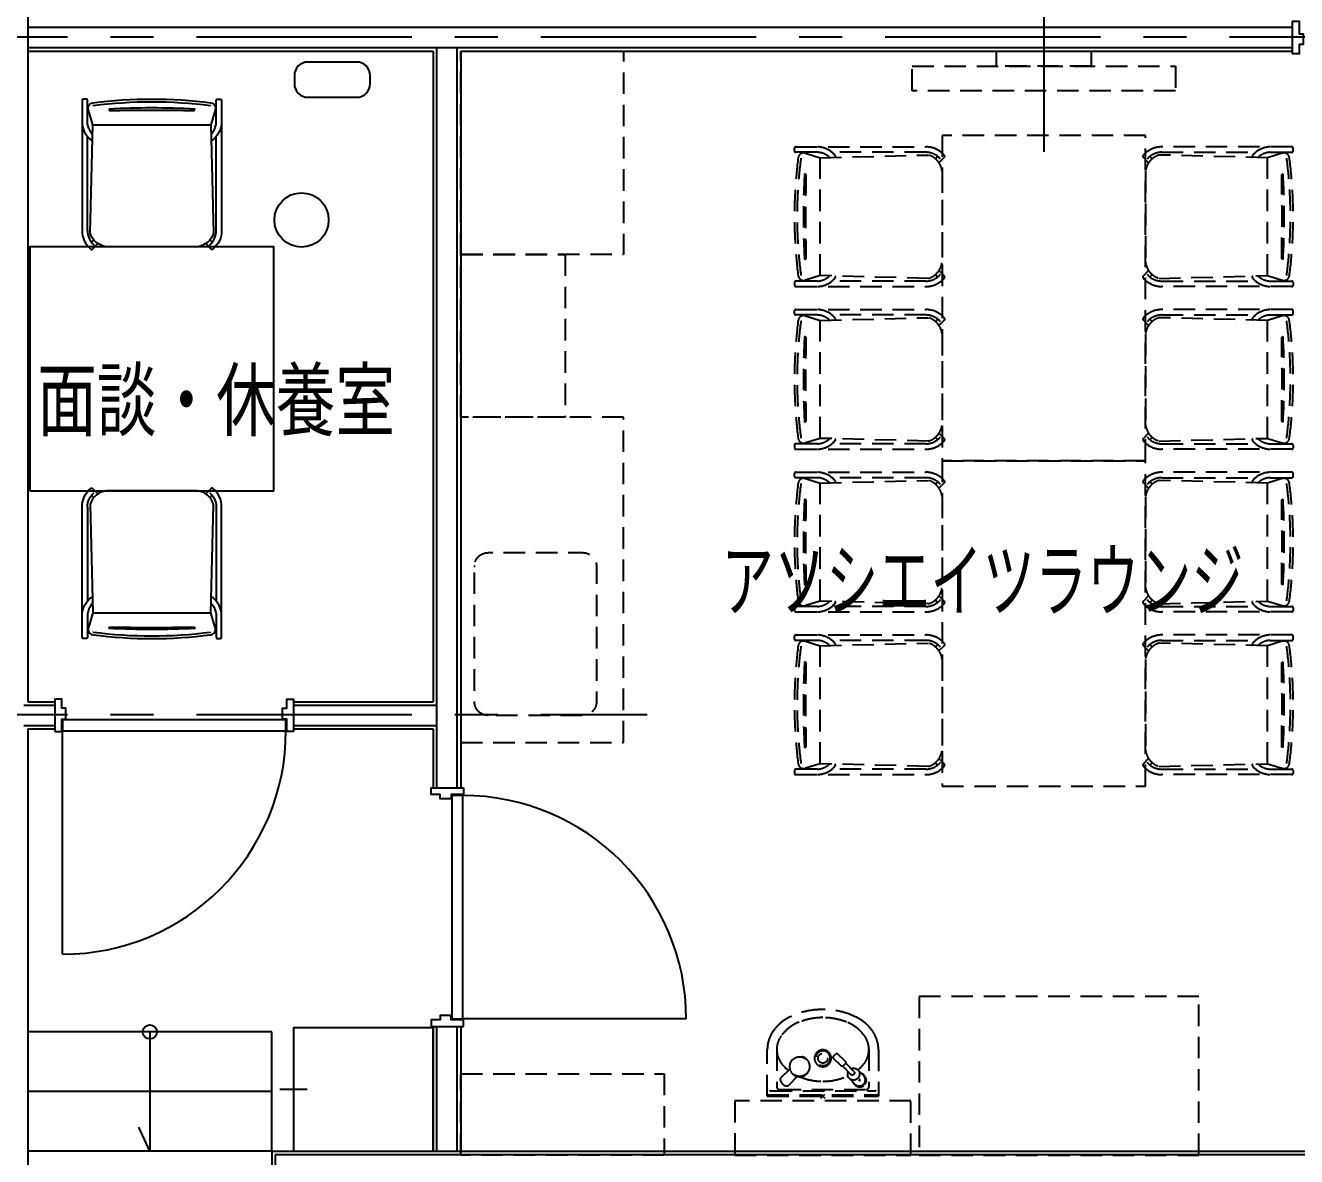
# Model space of a CAD drawing. Extents: x -119186 to 98821, y 1814 to 147180.
# Drawn here: x 23053 to 27742, y 25175 to 29347 of the extents above; entities that cross this region are included whole.
import ezdxf
from ezdxf.enums import TextEntityAlignment as Align

# ---------------------------------------------------------------- set-up
doc = ezdxf.new("R2010")
doc.units = 0
doc.header["$LTSCALE"] = 12.7
doc.header["$MEASUREMENT"] = 0
doc.header["$PDMODE"] = 1
doc.header["$PDSIZE"] = -2
doc.linetypes.add('CENTER', pattern=[2, 1.25, -0.25, 0.25, -0.25])
doc.linetypes.add('HIDDEN2', pattern=[0.1875, 0.125, -0.0625])
doc.layers.get('0').update_dxf_attribs({"linetype": 'CONTINUOUS'})
for name, color, linetype in [('80_SHELL_TEXT', 7, 'CONTINUOUS'), ('A_建築（什器）', 8, 'CONTINUOUS'), ('A_建築（建具）', 2, 'CONTINUOUS'), ('A_建築（新設・仕上げ）', 2, 'CONTINUOUS'), ('A_建築（軽鉄下地）', 8, 'CONTINUOUS'), ('A_通り芯', 8, 'CENTER')]:
    doc.layers.add(name, color=color, linetype=linetype)
doc.styles.add('MUSER', font='SIMPLEX.shx', dxfattribs={"height": 300, "bigfont": 'BIGFONT.shx'})
doc.styles.get("Standard").update_dxf_attribs({"font": 'txt', "bigfont": 'BIGFONT.SHX'})

# ---------------------------------------------------------------- blocks, each defined once
blk = doc.blocks.new('スタッキングチェアSFIDA')
at = {"color": 0}
for p, q in [((-237.5, 60), (-237.5, 406.4)), ((237.5, 60), (237.5, 406.4)), ((-213.7, 25.1), (-222.3, 16.5)), ((213.7, 25.1), (222.3, 16.5))]:
    blk.add_line(p, q, dxfattribs=at)
for points in [[(-237.5, 459.4), (-237.5, 480), (-237.5, 540, 0.414214), (-242.5, 545), (-252.5, 545, 0.414214), (-257.5, 540), (-257.5, 60, 0.221149), (-225.5, -8.8, 0.176863), (-222.3, -10, 0.181585), (-219.1, -8.5), (-198.8, 11.7)], [(-237.6, 541, 0.358225), (-242.5, 545), (-252.5, 545, 0.414214), (-257.5, 540), (-257.5, 458.9, 0.209153), (-225.6, 394.3, 0.176863), (-222.4, 393.1, 0.181585), (-219.2, 394.5), (-218.9, 394.8)], [(-217.5, 450), (-234, 504.2, -0.47861), (-217.7, 530.8, -0.06517), (217.7, 530.8, -0.47861), (234, 504.2), (217.5, 450)], [(-216.4, 520.9), (-216.4, 520.9, -0.508118), (-216.4, 520.9, -0.06517), (216.4, 520.9, -0.508118), (216.4, 520.9), (216.4, 520.9)], [(237.5, 459.4), (237.5, 480), (237.5, 540, -0.414214), (242.5, 545), (252.5, 545, -0.414214), (257.5, 540), (257.5, 60, -0.221149), (225.5, -8.8, -0.176863), (222.3, -10, -0.181585), (219.1, -8.5), (198.8, 11.7)], [(237.6, 541, -0.358225), (242.5, 545), (252.5, 545, -0.414214), (257.5, 540), (257.5, 458.9, -0.209153), (225.6, 394.3, -0.176863), (222.4, 393.1, -0.181585), (219.2, 394.5), (218.9, 394.8)], [(-218.4, 414.9, -0.178633), (-237.5, 459.4)], [(218.4, 414.9, 0.178633), (237.5, 459.4)]]:
    blk.add_lwpolyline(points, format="xyb", dxfattribs=at)
for points in [[(-158.2, 507.4), (-155.9, 502.6, -0.007062), (155.9, 502.6), (158.2, 507.4, 0.028531)], [(-217.5, 450), (217.5, 450), (227.5, 50, -0.292623), (167.5, 0), (-167.5, 0, -0.292623), (-227.5, 50)]]:
    blk.add_lwpolyline(points, format="xyb", close=True, dxfattribs=at)
for centre, start, end in [((-167.5, 60), 180, 230.291), ((167.5, 60), 309.709, 0)]:
    blk.add_arc(centre, 70, start, end, dxfattribs=at)
blk = doc.blocks.new('Faucent')
at = {"color": 0}
for p, q in [((-37.3, -5.4), (-16.9, 14.9)), ((-23.4, 8.4), (-22.5, 10.4)), ((-22.5, 10.4), (-21.5, 12.3)), ((-21.5, 12.3), (-20.3, 14.2)), ((-20.3, 14.2), (-18.9, 15.9)), ((-18.9, 15.9), (-17.4, 17.5)), ((-17.4, 17.5), (-15.8, 19)), ((-16.9, 14.9), (-15.7, 16.1)), ((-15.8, 19), (-14.1, 20.4)), ((-15.7, 16.1), (-14.4, 17.1)), ((-14.4, 17.1), (-13.1, 18)), ((-14.1, 20.4), (-12.2, 21.6)), ((-13.1, 18), (-11.7, 18.9)), ((-12.2, 21.6), (-10.3, 22.7)), ((-11.7, 18.9), (-10.2, 19.6)), ((-10.3, 22.7), (-8.3, 23.6)), ((-10.2, 19.6), (-8.7, 20.3)), ((-8.7, 20.3), (-7.2, 20.8)), ((-8.3, 23.6), (-6.2, 24.3)), ((-7.2, 20.8), (-5.6, 21.3)), ((-6.2, 24.3), (-4.1, 24.8)), ((-5.6, 21.3), (-4, 21.6)), ((-4.1, 24.8), (-2, 25.2)), ((-4, 21.6), (-2.4, 21.8)), ((-2.4, 21.8), (-0.8, 21.9)), ((-2, 25.2), (0.2, 25.4)), ((-0.8, 21.9), (0.8, 21.9)), ((0.2, 25.4), (2.4, 25.4)), ((0.8, 21.9), (2.4, 21.7)), ((2.4, 25.4), (4.6, 25.2)), ((2.4, 21.7), (4, 21.5)), ((4, 21.5), (5.6, 21.1)), ((4.6, 25.2), (6.7, 24.8)), ((5.6, 21.1), (7.2, 20.7)), ((6.7, 24.8), (8.8, 24.2)), ((7.2, 20.7), (8.7, 20.1)), ((8.7, 20.1), (10.2, 19.4)), ((8.8, 24.2), (10.9, 23.5)), ((10.2, 19.4), (11.6, 18.6)), ((10.9, 23.5), (12.9, 22.5)), ((11.6, 18.6), (12.9, 17.6)), ((12.9, 22.5), (14.7, 21.4)), ((12.9, 17.6), (14.2, 16.6)), ((14.2, 16.6), (15.4, 15.5)), ((14.7, 21.4), (16.5, 20.1)), ((15.2, 18.3), (15.3, 18.6)), ((15.2, 18), (15.2, 18.3)), ((15.3, 17.7), (15.2, 18)), ((15.3, 18.6), (15.4, 18.8)), ((15.4, 17.4), (15.3, 17.7)), ((15.4, 18.8), (15.5, 19.1)), ((15.5, 17.2), (15.4, 17.4)), ((15.4, 15.5), (16.6, 14.3)), ((16.5, 20.1), (15.5, 19.1)), ((15.6, 16.9), (15.5, 17.2)), ((15.8, 16.7), (15.6, 16.9)), ((16, 16.4), (15.8, 16.7)), ((16.2, 16.2), (16, 16.4)), ((16.4, 16), (16.2, 16.2)), ((16.7, 15.8), (16.4, 16)), ((16.6, 14.3), (17.6, 13)), ((16.9, 15.6), (16.7, 15.8)), ((17.2, 15.5), (16.9, 15.6)), ((17.4, 15.4), (17.2, 15.5)), ((17.7, 15.3), (17.4, 15.4)), ((17.6, 13), (18.5, 11.6)), ((18, 15.2), (17.7, 15.3)), ((18.3, 15.2), (18, 15.2)), ((18.6, 15.3), (18.3, 15.2)), ((18.5, 11.6), (19.3, 10.2)), ((18.8, 15.4), (18.6, 15.3)), ((19.1, 15.5), (18.8, 15.4)), ((20.1, 16.5), (19.1, 15.5)), ((19.3, 10.2), (20, 8.8)), ((20, 8.8), (20.6, 7.3)), ((20.1, 16.5), (21.4, 14.7)), ((20.6, 7.3), (21.1, 5.7)), ((21.1, 5.7), (21.5, 4.1)), ((21.4, 14.7), (22.5, 12.9)), ((21.5, 4.1), (21.7, 2.5)), ((21.7, 2.5), (21.9, 0.9)), ((21.9, 0.9), (21.9, -0.7)), ((22.5, 12.9), (23.5, 10.9)), ((23.5, 10.9), (24.2, 8.8)), ((24.2, 8.8), (24.8, 6.7)), ((24.8, 6.7), (25.2, 4.6)), ((25.2, 4.6), (25.4, 2.4)), ((25.4, 0.2), (25.2, -2)), ((25.4, 2.4), (25.4, 0.2)), ((-31.8, -20.5), (-61.7, -50.4)), ((-20.5, -31.8), (-50.4, -61.7)), ((-5.4, -37.2), (-5.5, -37.3)), ((-5.5, -37.3), (-5.5, -37.3)), ((15, -16.8), (-5.4, -37.2)), ((10.4, -22.5), (8.4, -23.4)), ((12.3, -21.5), (10.4, -22.5)), ((14.2, -20.3), (12.3, -21.5)), ((15.9, -18.9), (14.2, -20.3)), ((16.1, -15.6), (15, -16.8)), ((15, -16.8), (15, -16.8)), ((17.5, -17.4), (15.9, -18.9)), ((17.2, -14.3), (16.1, -15.6)), ((18.1, -13), (17.2, -14.3)), ((19, -15.8), (17.5, -17.4)), ((18.9, -11.6), (18.1, -13)), ((19.7, -10.1), (18.9, -11.6)), ((20.4, -14.1), (19, -15.8)), ((20.3, -8.6), (19.7, -10.1)), ((20.9, -7.1), (20.3, -8.6)), ((21.6, -12.2), (20.4, -14.1)), ((21.3, -5.5), (20.9, -7.1)), ((21.6, -4), (21.3, -5.5)), ((21.8, -2.3), (21.6, -4)), ((22.7, -10.3), (21.6, -12.2)), ((21.9, -0.7), (21.8, -2.3)), ((23.6, -8.3), (22.7, -10.3)), ((24.3, -6.2), (23.6, -8.3)), ((24.8, -4.1), (24.3, -6.2)), ((25.2, -2), (24.8, -4.1)), ((-66.5, -50.8), (-97.7, -82)), ((-50.8, -66.5), (-82, -97.7)), ((-63.5, -49.3), (-66.5, -50.8)), ((-49.3, -63.5), (-50.8, -66.5))]:
    blk.add_line(p, q, dxfattribs=at)
blk.add_circle((0, 0), 2, dxfattribs=at)
for centre, radius, start, end in [((-22.2, -21.4), 22.1, 70.5394, 107.3868), ((-21.4, -20.6), 22.1, 162.6132, 199.4606), ((-22.4, -20.4), 21.1, 135.0402, 162.4676), ((-37.3, -27.2), 5.04, 189.1993, 214.9218), ((-22.4, -20.4), 21.1, 107.5324, 134.9598), ((-26.5, -25.8), 7.49, 107.5326, 135.0683), ((-26.5, -25.8), 7.52, 107.5796, 134.962), ((-20.4, -20.6), 22.9, 245.1382, 250.7407), ((-26.4, -26.2), 7.87, 70.5918, 107.4415), ((-26.4, -26.2), 7.87, 70.5824, 107.4317), ((-20.6, -21.4), 22.1, 250.5394, 287.3868), ((-26.5, -26.5), 8.25, 19.3013, 70.6987), ((-26.5, -26.5), 8.23, 44.9663, 70.7241), ((-26.2, -26.3), 7.87, 316.0075, 45.7562), ((-25.8, -26.5), 7.52, 315.038, 342.4204), ((-26.2, -26.4), 7.87, 342.5585, 19.4082), ((-22.5, -22.5), 23.2, 19.3477, 70.6523), ((-20.4, -22.4), 21.1, 287.5324, 314.9598), ((-20.4, -22.4), 21.1, 315.0402, 342.4676), ((-21.4, -22.2), 22.1, 342.6132, 19.4606), ((-96.3, -83.4), 2, 135, 217.2016), ((-72.7, -65.3), 31.8, 217.4125, 220.174), ((-26.1, -25.3), 93.2, 220.5166, 225.3483), ((-25.3, -26.1), 93.2, 224.6517, 229.4834), ((-63.8, -51.3), 1.97, 48.6446, 81.8834), ((-110.4, -110.4), 77.3, 41.683, 51.6451), ((-81.1, -85.8), 39, 36.7186, 43.3193), ((-51.3, -63.8), 1.97, 8.1166, 41.3554), ((-73.3, -82.5), 19.1, 228.9131, 233.5004), ((-83.4, -96.3), 2, 232.7984, 315)]:
    blk.add_arc(centre, radius, start, end, dxfattribs=at)
blk.add_point((0, 0), dxfattribs=at)

msp = doc.modelspace()

# ---------------------------------------------------------------- linework, layer by layer
at = {"layer": 'A_建築（什器）', "color": 8, "linetype": 'HIDDEN2', "ltscale": 50}
for p, q in [((25913.24, 28858.13), (25913.24, 28858.13)), ((25913.24, 28858.13), (25913.24, 28858.13)), ((25929.91, 28875.66), (25984.13, 28859.19)), ((25984.13, 28859.19), (26384.13, 28869.19)), ((25984.13, 28424.19), (25984.13, 28859.19)), ((26374.13, 28879.19), (26027.74, 28879.19)), ((26409.05, 28855.43), (26417.64, 28864.03)), ((27209.21, 28855.43), (27200.62, 28864.03)), ((27244.13, 28879.19), (27590.52, 28879.19)), ((25931.55, 28797.62), (25926.74, 28799.88)), ((26434.13, 28809.19), (26434.13, 28474.19)), ((25926.74, 28483.5), (25931.55, 28485.76)), ((25913.24, 28425.25), (25913.24, 28425.25)), ((25913.24, 28425.25), (25913.24, 28425.25)), ((25984.13, 28424.19), (25929.91, 28407.72)), ((26384.13, 28414.19), (25984.13, 28424.19)), ((26039.59, 28422.52), (26039.3, 28422.81)), ((26409.05, 28427.95), (26417.64, 28419.36)), ((26442.67, 28422.61), (26422.4, 28442.88)), ((27209.21, 28427.95), (27200.62, 28419.36)), ((25889.13, 28399.19), (25889.13, 28389.19)), ((25889.13, 28399.19), (25889.13, 28389.19)), ((25954.13, 28404.19), (25894.13, 28404.19)), ((25894.13, 28384.19), (25975.18, 28384.19)), ((25894.13, 28384.19), (26374.13, 28384.19)), ((25974.69, 28404.19), (25954.13, 28404.19)), ((26374.13, 28404.19), (26027.74, 28404.19)), ((27244.13, 28404.19), (27590.52, 28404.19)), ((26374.13, 28279.19), (26027.74, 28279.19)), ((27244.13, 28279.19), (27590.52, 28279.19)), ((26409.05, 28255.43), (26417.64, 28264.03)), ((27209.21, 28255.43), (27200.62, 28264.03)), ((26374.13, 27804.19), (26027.74, 27804.19)), ((26409.05, 27827.95), (26417.64, 27819.36)), ((27209.21, 27827.95), (27200.62, 27819.36)), ((27244.13, 27804.19), (27590.52, 27804.19)), ((25929.91, 27675.66), (25984.13, 27659.19)), ((25984.13, 27659.19), (26384.13, 27669.19)), ((26374.13, 27679.19), (26027.74, 27679.19)), ((26409.05, 27655.43), (26417.64, 27664.03)), ((27209.21, 27655.43), (27200.62, 27664.03)), ((27244.13, 27679.19), (27590.52, 27679.19)), ((25913.24, 27658.13), (25913.24, 27658.13)), ((25913.24, 27658.13), (25913.24, 27658.13)), ((25984.13, 27224.19), (25984.13, 27659.19)), ((25931.55, 27597.62), (25926.74, 27599.88)), ((26434.13, 27609.19), (26434.13, 27274.19)), ((25926.74, 27283.5), (25931.55, 27285.76)), ((26442.67, 27222.61), (26422.4, 27242.88)), ((25889.13, 27199.19), (25889.13, 27189.19)), ((25889.13, 27199.19), (25889.13, 27189.19)), ((25954.13, 27204.19), (25894.13, 27204.19)), ((25913.24, 27225.25), (25913.24, 27225.25)), ((25913.24, 27225.25), (25913.24, 27225.25)), ((25984.13, 27224.19), (25929.91, 27207.72)), ((25974.69, 27204.19), (25954.13, 27204.19)), ((26384.13, 27214.19), (25984.13, 27224.19)), ((26374.13, 27204.19), (26027.74, 27204.19)), ((26039.59, 27222.52), (26039.3, 27222.81)), ((26409.05, 27227.95), (26417.64, 27219.36)), ((27209.21, 27227.95), (27200.62, 27219.36)), ((27244.13, 27204.19), (27590.52, 27204.19)), ((25894.13, 27184.19), (25975.18, 27184.19)), ((25894.13, 27184.19), (26374.13, 27184.19)), ((26374.13, 27079.19), (26027.74, 27079.19)), ((26409.05, 27055.43), (26417.64, 27064.03)), ((27209.21, 27055.43), (27200.62, 27064.03)), ((27244.13, 27079.19), (27590.52, 27079.19)), ((26374.13, 26604.19), (26027.74, 26604.19)), ((26409.05, 26627.95), (26417.64, 26619.36)), ((27209.21, 26627.95), (27200.62, 26619.36)), ((27244.13, 26604.19), (27590.52, 26604.19)), ((25789.18, 25397.86), (25789.18, 25569.49)), ((25824.18, 25572.87), (25824.18, 25570.37)), ((25824.18, 25570.36), (25824.18, 25570.37)), ((25824.18, 25570.37), (25824.18, 25570.36)), ((25824.18, 25570.36), (25824.18, 25432.87)), ((26164.19, 25572.87), (26164.19, 25570.37)), ((26164.19, 25570.37), (26164.19, 25570.36)), ((26164.19, 25570.37), (26164.19, 25570.36)), ((26164.19, 25570.36), (26164.19, 25432.87)), ((26199.19, 25569.49), (26199.19, 25397.86)), ((25840.02, 25466.86), (25872.36, 25498.04)), ((25899.35, 25471.04), (25868.17, 25438.71)), ((25899.35, 25471.04), (25899.35, 25471.04)), ((25801.31, 25417.87), (26187.05, 25417.87)), ((25834.18, 25422.87), (26154.19, 25422.87)), ((26319.18, 25380.64), (25669.19, 25380.64)), ((25669.19, 25380.64), (25669.19, 25180.64)), ((25789.18, 25402.86), (26199.19, 25402.86)), ((25789.18, 25397.86), (26199.19, 25397.86)), ((25987.11, 25390.79), (26001.26, 25404.94)), ((25987.11, 25404.94), (26001.26, 25390.79)), ((26319.18, 25180.64), (26319.18, 25380.64)), ((25669.19, 25180.64), (26319.18, 25180.64))]:
    msp.add_line(p, q, dxfattribs=at)
at = {"layer": 'A_建築（什器）', "color": 8}
for p, q in [((23961.63, 25635.14), (23061.63, 25635.14)), ((23511.63, 25635.14), (23511.63, 25195.14)), ((23961.63, 25195.14), (23961.63, 25635.14)), ((23961.63, 25415.14), (23061.63, 25415.14)), ((24091.63, 25422.64), (23991.63, 25422.64)), ((23511.63, 25195.14), (23471.74, 25284.37)), ((23961.63, 25195.14), (23061.63, 25195.14))]:
    msp.add_line(p, q, dxfattribs=at)
msp.add_lwpolyline([(24274.74, 29212.08), (24094.74, 29212.08, 0.4142136), (24044.74, 29162.08), (24044.74, 29132.08, 0.4142136), (24094.74, 29082.08), (24274.74, 29082.08, 0.4142136), (24324.74, 29132.08), (24324.74, 29162.08, 0.4142136)], format="xyb", close=True, dxfattribs=at)
at = {"layer": 'A_建築（什器）', "color": 8, "linetype": 'HIDDEN2', "ltscale": 50, "flags": 128}
msp.add_lwpolyline([(24659.13, 28502.64), (24659.13, 29252.64), (25259.13, 29252.64), (25259.13, 28502.64), (24659.13, 28502.64)], close=True, dxfattribs=at)
at = {"layer": 'A_建築（什器）', "color": 8, "linetype": 'HIDDEN2', "ltscale": 50}
for points in [[(26984.13, 29252.64), (26984.13, 29196.64), (26634.13, 29196.64), (26634.13, 29252.64)], [(26323.63, 29196.64), (27294.63, 29196.64), (27294.63, 29106.14), (26323.63, 29106.14)], [(27184.13, 27741.69), (27184.13, 28941.69), (26434.13, 28941.69), (26434.13, 27741.69)], [(25044.12, 28502.64), (25044.12, 27902.64), (24659.12, 27902.64), (24659.12, 28502.64)], [(25259.12, 27902.64), (24659.12, 27902.64), (24659.12, 26702.64), (25259.12, 26702.64)], [(27184.13, 26541.69), (27184.13, 27741.69), (26434.13, 27741.69), (26434.13, 26541.69)], [(26349.18, 25180.64), (27381.18, 25180.64), (27381.18, 25765.64), (26349.18, 25765.64)], [(24659.13, 25480.64), (25409.13, 25480.64), (25409.13, 25180.64), (24659.13, 25180.64)]]:
    msp.add_lwpolyline(points, close=True, dxfattribs=at)
for points in [[(25974.69, 28879.19), (25954.13, 28879.19), (25894.13, 28879.19, -0.4142136), (25889.13, 28884.19), (25889.13, 28894.19, -0.4142136), (25894.13, 28899.19), (26374.13, 28899.19, -0.2211492), (26442.95, 28867.18, -0.1768632), (26444.13, 28863.96, -0.1815847), (26442.67, 28860.77), (26422.4, 28840.5)], [(25893.16, 28879.28, -0.3582251), (25889.13, 28884.19), (25889.13, 28894.19, -0.4142136), (25894.13, 28899.19), (25975.18, 28899.19, -0.2091531), (26039.88, 28867.28, -0.1768632), (26041.05, 28864.06, -0.1815847), (26039.59, 28860.86), (26039.3, 28860.57)], [(27643.57, 28879.19), (27664.13, 28879.19), (27724.13, 28879.19, 0.4142136), (27729.13, 28884.19), (27729.13, 28894.19, 0.4142136), (27724.13, 28899.19), (27244.13, 28899.19, 0.2211492), (27175.31, 28867.18, 0.1768632), (27174.13, 28863.96, 0.1815847), (27175.59, 28860.77), (27195.86, 28840.5)], [(27725.1, 28879.28, 0.3582251), (27729.13, 28884.19), (27729.13, 28894.19, 0.4142136), (27724.13, 28899.19), (27643.08, 28899.19, 0.2091531), (27578.38, 28867.28, 0.1768632), (27577.2, 28864.06, 0.1815847), (27578.67, 28860.86), (27578.96, 28860.57)], [(26019.23, 28860.07, 0.1786334), (25974.69, 28879.19)], [(27599.03, 28860.07, -0.1786334), (27643.57, 28879.19)], [(27634.13, 28424.19), (27688.35, 28407.72, 0.4786102), (27714.94, 28423.95, 0.0651697), (27714.94, 28859.43, 0.4786102), (27688.35, 28875.66), (27634.13, 28859.19)], [(27705.02, 28425.25), (27705.02, 28425.25, 0.508118), (27705.02, 28425.25, 0.0651697), (27705.02, 28858.13, 0.508118), (27705.02, 28858.13), (27705.02, 28858.13)], [(27643.57, 28404.19), (27664.13, 28404.19), (27724.13, 28404.19, -0.4142136), (27729.13, 28399.19), (27729.13, 28389.19, -0.4142136), (27724.13, 28384.19), (27244.13, 28384.19, -0.2211492), (27175.31, 28416.2, -0.1768632), (27174.13, 28419.42, -0.1815847), (27175.59, 28422.61), (27195.86, 28442.88)], [(27725.1, 28404.1, -0.3582251), (27729.13, 28399.19), (27729.13, 28389.19, -0.4142136), (27724.13, 28384.19), (27643.08, 28384.19, -0.2091531), (27578.38, 28416.1, -0.1768632), (27577.2, 28419.32, -0.1815847), (27578.67, 28422.52), (27578.96, 28422.81)], [(27599.03, 28423.31, 0.1786334), (27643.57, 28404.19)], [(25974.69, 28279.19), (25954.13, 28279.19), (25894.13, 28279.19, -0.4142136), (25889.13, 28284.19), (25889.13, 28294.19, -0.4142136), (25894.13, 28299.19), (26374.13, 28299.19, -0.2211492), (26442.95, 28267.18, -0.1768632), (26444.13, 28263.96, -0.1815847), (26442.67, 28260.77), (26422.4, 28240.5)], [(25893.16, 28279.28, -0.3582251), (25889.13, 28284.19), (25889.13, 28294.19, -0.4142136), (25894.13, 28299.19), (25975.18, 28299.19, -0.2091531), (26039.88, 28267.28, -0.1768632), (26041.05, 28264.06, -0.1815847), (26039.59, 28260.86), (26039.3, 28260.57)], [(25984.13, 27824.19), (25929.91, 27807.72, -0.4786102), (25903.32, 27823.95, -0.0651697), (25903.32, 28259.43, -0.4786102), (25929.91, 28275.66), (25984.13, 28259.19)], [(26019.23, 28260.07, 0.1786334), (25974.69, 28279.19)], [(27643.57, 28279.19), (27664.13, 28279.19), (27724.13, 28279.19, 0.4142136), (27729.13, 28284.19), (27729.13, 28294.19, 0.4142136), (27724.13, 28299.19), (27244.13, 28299.19, 0.2211492), (27175.31, 28267.18, 0.1768632), (27174.13, 28263.96, 0.1815847), (27175.59, 28260.77), (27195.86, 28240.5)], [(27725.1, 28279.28, 0.3582251), (27729.13, 28284.19), (27729.13, 28294.19, 0.4142136), (27724.13, 28299.19), (27643.08, 28299.19, 0.2091531), (27578.38, 28267.28, 0.1768632), (27577.2, 28264.06, 0.1815847), (27578.67, 28260.86), (27578.96, 28260.57)], [(27599.03, 28260.07, -0.1786334), (27643.57, 28279.19)], [(27634.13, 27824.19), (27688.35, 27807.72, 0.4786102), (27714.94, 27823.95, 0.0651697), (27714.94, 28259.43, 0.4786102), (27688.35, 28275.66), (27634.13, 28259.19)], [(25913.24, 27825.25), (25913.24, 27825.25, -0.508118), (25913.24, 27825.25, -0.0651697), (25913.24, 28258.13, -0.508118), (25913.24, 28258.13), (25913.24, 28258.13)], [(27705.02, 27825.25), (27705.02, 27825.25, 0.508118), (27705.02, 27825.25, 0.0651697), (27705.02, 28258.13, 0.508118), (27705.02, 28258.13), (27705.02, 28258.13)], [(25974.69, 27804.19), (25954.13, 27804.19), (25894.13, 27804.19, 0.4142136), (25889.13, 27799.19), (25889.13, 27789.19, 0.4142136), (25894.13, 27784.19), (26374.13, 27784.19, 0.2211492), (26442.95, 27816.2, 0.1768632), (26444.13, 27819.42, 0.1815847), (26442.67, 27822.61), (26422.4, 27842.88)], [(25893.16, 27804.1, 0.3582251), (25889.13, 27799.19), (25889.13, 27789.19, 0.4142136), (25894.13, 27784.19), (25975.18, 27784.19, 0.2091531), (26039.88, 27816.1, 0.1768632), (26041.05, 27819.32, 0.1815847), (26039.59, 27822.52), (26039.3, 27822.81)], [(26019.23, 27823.31, -0.1786334), (25974.69, 27804.19)], [(27643.57, 27804.19), (27664.13, 27804.19), (27724.13, 27804.19, -0.4142136), (27729.13, 27799.19), (27729.13, 27789.19, -0.4142136), (27724.13, 27784.19), (27244.13, 27784.19, -0.2211492), (27175.31, 27816.2, -0.1768632), (27174.13, 27819.42, -0.1815847), (27175.59, 27822.61), (27195.86, 27842.88)], [(27725.1, 27804.1, -0.3582251), (27729.13, 27799.19), (27729.13, 27789.19, -0.4142136), (27724.13, 27784.19), (27643.08, 27784.19, -0.2091531), (27578.38, 27816.1, -0.1768632), (27577.2, 27819.32, -0.1815847), (27578.67, 27822.52), (27578.96, 27822.81)], [(27599.03, 27823.31, 0.1786334), (27643.57, 27804.19)], [(25974.69, 27679.19), (25954.13, 27679.19), (25894.13, 27679.19, -0.4142136), (25889.13, 27684.19), (25889.13, 27694.19, -0.4142136), (25894.13, 27699.19), (26374.13, 27699.19, -0.2211492), (26442.95, 27667.18, -0.1768632), (26444.13, 27663.96, -0.1815847), (26442.67, 27660.77), (26422.4, 27640.5)], [(25893.16, 27679.28, -0.3582251), (25889.13, 27684.19), (25889.13, 27694.19, -0.4142136), (25894.13, 27699.19), (25975.18, 27699.19, -0.2091531), (26039.88, 27667.28, -0.1768632), (26041.05, 27664.06, -0.1815847), (26039.59, 27660.86), (26039.3, 27660.57)], [(26019.23, 27660.07, 0.1786334), (25974.69, 27679.19)], [(27643.57, 27679.19), (27664.13, 27679.19), (27724.13, 27679.19, 0.4142136), (27729.13, 27684.19), (27729.13, 27694.19, 0.4142136), (27724.13, 27699.19), (27244.13, 27699.19, 0.2211492), (27175.31, 27667.18, 0.1768632), (27174.13, 27663.96, 0.1815847), (27175.59, 27660.77), (27195.86, 27640.5)], [(27725.1, 27679.28, 0.3582251), (27729.13, 27684.19), (27729.13, 27694.19, 0.4142136), (27724.13, 27699.19), (27643.08, 27699.19, 0.2091531), (27578.38, 27667.28, 0.1768632), (27577.2, 27664.06, 0.1815847), (27578.67, 27660.86), (27578.96, 27660.57)], [(27599.03, 27660.07, -0.1786334), (27643.57, 27679.19)], [(27634.13, 27224.19), (27688.35, 27207.72, 0.4786102), (27714.94, 27223.95, 0.0651697), (27714.94, 27659.43, 0.4786102), (27688.35, 27675.66), (27634.13, 27659.19)], [(27705.02, 27225.25), (27705.02, 27225.25, 0.508118), (27705.02, 27225.25, 0.0651697), (27705.02, 27658.13, 0.508118), (27705.02, 27658.13), (27705.02, 27658.13)], [(27643.57, 27204.19), (27664.13, 27204.19), (27724.13, 27204.19, -0.4142136), (27729.13, 27199.19), (27729.13, 27189.19, -0.4142136), (27724.13, 27184.19), (27244.13, 27184.19, -0.2211492), (27175.31, 27216.2, -0.1768632), (27174.13, 27219.42, -0.1815847), (27175.59, 27222.61), (27195.86, 27242.88)], [(27725.1, 27204.1, -0.3582251), (27729.13, 27199.19), (27729.13, 27189.19, -0.4142136), (27724.13, 27184.19), (27643.08, 27184.19, -0.2091531), (27578.38, 27216.1, -0.1768632), (27577.2, 27219.32, -0.1815847), (27578.67, 27222.52), (27578.96, 27222.81)], [(27599.03, 27223.31, 0.1786334), (27643.57, 27204.19)], [(25974.69, 27079.19), (25954.13, 27079.19), (25894.13, 27079.19, -0.4142136), (25889.13, 27084.19), (25889.13, 27094.19, -0.4142136), (25894.13, 27099.19), (26374.13, 27099.19, -0.2211492), (26442.95, 27067.18, -0.1768632), (26444.13, 27063.96, -0.1815847), (26442.67, 27060.77), (26422.4, 27040.5)], [(25893.16, 27079.28, -0.3582251), (25889.13, 27084.19), (25889.13, 27094.19, -0.4142136), (25894.13, 27099.19), (25975.18, 27099.19, -0.2091531), (26039.88, 27067.28, -0.1768632), (26041.05, 27064.06, -0.1815847), (26039.59, 27060.86), (26039.3, 27060.57)], [(25984.13, 26624.19), (25929.91, 26607.72, -0.4786102), (25903.32, 26623.95, -0.0651697), (25903.32, 27059.43, -0.4786102), (25929.91, 27075.66), (25984.13, 27059.19)], [(25913.24, 26625.25), (25913.24, 26625.25, -0.508118), (25913.24, 26625.25, -0.0651697), (25913.24, 27058.13, -0.508118), (25913.24, 27058.13), (25913.24, 27058.13)], [(26019.23, 27060.07, 0.1786334), (25974.69, 27079.19)], [(27643.57, 27079.19), (27664.13, 27079.19), (27724.13, 27079.19, 0.4142136), (27729.13, 27084.19), (27729.13, 27094.19, 0.4142136), (27724.13, 27099.19), (27244.13, 27099.19, 0.2211492), (27175.31, 27067.18, 0.1768632), (27174.13, 27063.96, 0.1815847), (27175.59, 27060.77), (27195.86, 27040.5)], [(27725.1, 27079.28, 0.3582251), (27729.13, 27084.19), (27729.13, 27094.19, 0.4142136), (27724.13, 27099.19), (27643.08, 27099.19, 0.2091531), (27578.38, 27067.28, 0.1768632), (27577.2, 27064.06, 0.1815847), (27578.67, 27060.86), (27578.96, 27060.57)], [(27599.03, 27060.07, -0.1786334), (27643.57, 27079.19)], [(27634.13, 26624.19), (27688.35, 26607.72, 0.4786102), (27714.94, 26623.95, 0.0651697), (27714.94, 27059.43, 0.4786102), (27688.35, 27075.66), (27634.13, 27059.19)], [(27705.02, 26625.25), (27705.02, 26625.25, 0.508118), (27705.02, 26625.25, 0.0651697), (27705.02, 27058.13, 0.508118), (27705.02, 27058.13), (27705.02, 27058.13)], [(25974.69, 26604.19), (25954.13, 26604.19), (25894.13, 26604.19, 0.4142136), (25889.13, 26599.19), (25889.13, 26589.19, 0.4142136), (25894.13, 26584.19), (26374.13, 26584.19, 0.2211492), (26442.95, 26616.2, 0.1768632), (26444.13, 26619.42, 0.1815847), (26442.67, 26622.61), (26422.4, 26642.88)], [(27643.57, 26604.19), (27664.13, 26604.19), (27724.13, 26604.19, -0.4142136), (27729.13, 26599.19), (27729.13, 26589.19, -0.4142136), (27724.13, 26584.19), (27244.13, 26584.19, -0.2211492), (27175.31, 26616.2, -0.1768632), (27174.13, 26619.42, -0.1815847), (27175.59, 26622.61), (27195.86, 26642.88)], [(25893.16, 26604.1, 0.3582251), (25889.13, 26599.19), (25889.13, 26589.19, 0.4142136), (25894.13, 26584.19), (25975.18, 26584.19, 0.2091531), (26039.88, 26616.1, 0.1768632), (26041.05, 26619.32, 0.1815847), (26039.59, 26622.52), (26039.3, 26622.81)], [(26019.23, 26623.31, -0.1786334), (25974.69, 26604.19)], [(27725.1, 26604.1, -0.3582251), (27729.13, 26599.19), (27729.13, 26589.19, -0.4142136), (27724.13, 26584.19), (27643.08, 26584.19, -0.2091531), (27578.38, 26616.1, -0.1768632), (27577.2, 26619.32, -0.1815847), (27578.67, 26622.52), (27578.96, 26622.81)], [(27599.03, 26623.31, 0.1786334), (27643.57, 26604.19)]]:
    msp.add_lwpolyline(points, format="xyb", dxfattribs=at)
for points in [[(27634.13, 28424.19), (27634.13, 28859.19), (27234.13, 28869.19, 0.2926226), (27184.13, 28809.19), (27184.13, 28474.19, 0.2926226), (27234.13, 28414.19)], [(27691.52, 28483.5), (27686.71, 28485.76, 0.0070624), (27686.71, 28797.62), (27691.52, 28799.88, -0.0285312)], [(25984.13, 27824.19), (25984.13, 28259.19), (26384.13, 28269.19, -0.2926226), (26434.13, 28209.19), (26434.13, 27874.19, -0.2926226), (26384.13, 27814.19)], [(27634.13, 27824.19), (27634.13, 28259.19), (27234.13, 28269.19, 0.2926226), (27184.13, 28209.19), (27184.13, 27874.19, 0.2926226), (27234.13, 27814.19)], [(25926.74, 27883.5), (25931.55, 27885.76, -0.0070624), (25931.55, 28197.62), (25926.74, 28199.88, 0.0285312)], [(27691.52, 27883.5), (27686.71, 27885.76, 0.0070624), (27686.71, 28197.62), (27691.52, 28199.88, -0.0285312)], [(27634.13, 27224.19), (27634.13, 27659.19), (27234.13, 27669.19, 0.2926226), (27184.13, 27609.19), (27184.13, 27274.19, 0.2926226), (27234.13, 27214.19)], [(27691.52, 27283.5), (27686.71, 27285.76, 0.0070624), (27686.71, 27597.62), (27691.52, 27599.88, -0.0285312)], [(25984.13, 26624.19), (25984.13, 27059.19), (26384.13, 27069.19, -0.2926226), (26434.13, 27009.19), (26434.13, 26674.19, -0.2926226), (26384.13, 26614.19)], [(27634.13, 26624.19), (27634.13, 27059.19), (27234.13, 27069.19, 0.2926226), (27184.13, 27009.19), (27184.13, 26674.19, 0.2926226), (27234.13, 26614.19)], [(25926.74, 26683.5), (25931.55, 26685.76, -0.0070624), (25931.55, 26997.62), (25926.74, 26999.88, 0.0285312)], [(27691.52, 26683.5), (27686.71, 26685.76, 0.0070624), (27686.71, 26997.62), (27691.52, 26999.88, -0.0285312)]]:
    msp.add_lwpolyline(points, format="xyb", close=True, dxfattribs=at)
at = {"layer": 'A_建築（什器）', "color": 8}
for points in [[(23069.14, 27630.72), (23969.14, 27630.72), (23969.14, 28530.72), (23069.14, 28530.72)], [(24556.63, 25195.14), (24556.63, 25650.14), (24041.63, 25650.14), (24041.63, 25195.14)]]:
    msp.add_lwpolyline(points, close=True, dxfattribs=at)
at = {"layer": 'A_建築（什器）', "color": 8, "linetype": 'HIDDEN2', "ltscale": 50, "flags": 128}
msp.add_lwpolyline([(24759.12, 26802.64), (24759.12, 26802.64, -0.4142136), (24709.12, 26852.64), (24709.12, 26852.64), (24709.12, 27352.64), (24709.12, 27352.64, -0.4142136), (24759.12, 27402.64), (24759.12, 27402.64), (25109.12, 27402.64), (25109.12, 27402.64, -0.4142136), (25159.12, 27352.64), (25159.12, 27352.64), (25159.12, 26852.64), (25159.12, 26852.64, -0.4142136), (25109.12, 26802.64), (25109.12, 26802.64), (24759.12, 26802.64)], format="xyb", close=True, dxfattribs=at)
at = {"layer": 'A_建築（什器）', "color": 8}
for centre, radius in [((24071.21, 28629.85), 100), ((23511.63, 25635.14), 26.12)]:
    msp.add_circle(centre, radius, dxfattribs=at)
at = {"layer": 'A_建築（什器）', "color": 8, "linetype": 'HIDDEN2', "ltscale": 50}
for centre, radius in [((25994.18, 25537.87), 17.75), ((25908.68, 25507.36), 36.25)]:
    msp.add_circle(centre, radius, dxfattribs=at)
for centre, radius, start, end in [((27566.79, 28641.69), 1677.66, 172.54265, 187.45735), ((27566.79, 28641.69), 1667.66, 172.54265, 187.45735), ((25923.15, 28856.83), 20, 70.23765, 172.54265), ((26374.13, 28809.19), 70, 39.70902, 90), ((26362.26, 28800.13), 72.44, 7.18424, 72.4269), ((27244.13, 28809.19), 70, 90, 140.29098), ((28696.8, 28641.69), 2774.57, 176.73146, 183.26854), ((36970.65, 28641.69), 11040.21, 179.190722, 180.809278), ((26362.26, 28483.25), 72.44, 287.5731, 352.81576), ((25923.15, 28426.55), 20, 187.45735, 289.76235), ((25971.05, 28474.1), 70, 272.97954, 313.49198), ((25971.05, 28474.1), 90, 272.62764, 319.88083), ((26036.07, 28418.97), 5, 4.03268, 45.20027), ((26036.05, 28419.32), 5, 319.88083, 0), ((26374.13, 28474.19), 70, 270, 320.29098), ((26374.13, 28474.19), 90, 270, 319.88083), ((26439.14, 28419.07), 5, 4.03268, 45.20027), ((26439.13, 28419.42), 5, 319.88083, 0), ((27244.13, 28474.19), 70, 219.70902, 270), ((25894.13, 28399.19), 5, 90, 180), ((25894.13, 28399.19), 5, 101.16481, 180), ((25894.13, 28389.19), 5, 180, 270), ((25894.13, 28389.19), 5, 180, 270), ((26374.13, 28209.19), 70, 39.70902, 90), ((27244.13, 28209.19), 70, 90, 140.29098), ((26374.13, 27874.19), 70, 270, 320.29098), ((27244.13, 27874.19), 70, 219.70902, 270), ((25923.15, 27656.83), 20, 70.23765, 172.54265), ((26374.13, 27609.19), 70, 39.70902, 90), ((26362.26, 27600.13), 72.44, 7.18424, 72.4269), ((27244.13, 27609.19), 70, 90, 140.29098), ((27566.79, 27441.69), 1677.66, 172.54265, 187.45735), ((27566.79, 27441.69), 1667.66, 172.54265, 187.45735), ((28696.8, 27441.69), 2774.57, 176.73146, 183.26854), ((36970.65, 27441.69), 11040.21, 179.190722, 180.809278), ((26362.26, 27283.25), 72.44, 287.5731, 352.81576), ((25894.13, 27199.19), 5, 90, 180), ((25894.13, 27199.19), 5, 101.16481, 180), ((25923.15, 27226.55), 20, 187.45735, 289.76235), ((25971.05, 27274.1), 70, 272.97954, 313.49198), ((25971.05, 27274.1), 90, 272.62764, 319.88083), ((26036.07, 27218.97), 5, 4.03268, 45.20027), ((26036.05, 27219.32), 5, 319.88083, 0), ((26374.13, 27274.19), 70, 270, 320.29098), ((26374.13, 27274.19), 90, 270, 319.88083), ((26439.14, 27219.07), 5, 4.03268, 45.20027), ((26439.13, 27219.42), 5, 319.88083, 0), ((27244.13, 27274.19), 70, 219.70902, 270), ((25894.13, 27189.19), 5, 180, 270), ((25894.13, 27189.19), 5, 180, 270), ((26374.13, 27009.19), 70, 39.70902, 90), ((27244.13, 27009.19), 70, 90, 140.29098), ((26374.13, 26674.19), 70, 270, 320.29098), ((27244.13, 26674.19), 70, 219.70902, 270), ((25994.18, 25437.87), 280.01, 90, 116.18557), ((25994.18, 25437.87), 280.01, 63.81443, 90), ((25941.23, 25545.55), 160, 116.18557, 143.24105), ((25961.43, 25531.69), 150, 111.34332, 143.49008), ((25994.18, 25447.87), 240, 90, 111.34332), ((25994.18, 25447.87), 240, 68.65668, 90), ((26026.94, 25531.69), 150, 36.50992, 68.65668), ((26047.14, 25545.55), 160, 36.75895, 63.81443), ((25909.18, 25569.49), 120, 143.24105, 180), ((25909.18, 25570.37), 85, 143.49008, 179.99601), ((26079.19, 25570.37), 85, 0.00399, 36.50992), ((26079.19, 25569.49), 120, 0, 36.75895), ((25909.18, 25570.37), 85, 180.00399, 218.88801), ((25994.18, 25537.87), 31, 90, 180), ((25994.18, 25537.87), 27, 0, 242.42155), ((25994.18, 25537.87), 31, 0, 90), ((26079.19, 25570.37), 85, 321.11199, 359.99601), ((25951.99, 25604.9), 140, 218.88801, 232.85215), ((25908.68, 25507.36), 37.5, 315.00326, 194.40163), ((25994.18, 25537.87), 31, 180, 270), ((25994.18, 25537.87), 27, 242.42155, 297.57845), ((25994.18, 25537.87), 31, 270, 360), ((25994.18, 25537.87), 27, 297.57845, 0), ((26036.37, 25604.9), 140, 308.50341, 321.11199), ((25846.96, 25459.66), 10, 133.95565, 195.30608), ((25908.68, 25507.36), 37.5, 194.40163, 255.59738), ((25908.68, 25507.36), 37.5, 255.59738, 315.00326), ((25994.18, 25672.87), 220, 247.32572, 270), ((25994.18, 25672.87), 220, 270, 294.76895), ((25801.31, 25420.87), 3, 180, 270), ((25834.18, 25432.87), 10, 180, 270), ((25866.25, 25464.94), 30, 195.30533, 254.69494), ((25860.97, 25445.65), 10, 254.6964, 316.046), ((26154.19, 25432.87), 10, 270, 0), ((26187.05, 25420.87), 3, 270, 0)]:
    msp.add_arc(centre, radius, start, end, dxfattribs=at)
at = {"layer": 'A_建築（建具）', "color": 8}
for p, q in [((23189.63, 25921.64), (23189.63, 26745.64)), ((25490.13, 25683.14), (24666.13, 25683.14))]:
    msp.add_line(p, q, dxfattribs=at)
for points in [[(27725.88, 29362.64), (27750.88, 29362.64), (27750.88, 29316.64), (27765.88, 29316.64), (27765.88, 29276.64), (27750.88, 29276.64), (27750.88, 29242.64), (27725.88, 29242.64), (27725.88, 29362.64)], [(23161.63, 26742.64), (23186.63, 26742.64), (23186.63, 26788.64), (23201.63, 26788.64), (23201.63, 26828.64), (23186.63, 26828.64), (23186.63, 26862.64), (23161.63, 26862.64), (23161.63, 26742.64)], [(24041.63, 26742.64), (24016.63, 26742.64), (24016.63, 26788.64), (24001.63, 26788.64), (24001.63, 26828.64), (24016.63, 26828.64), (24016.63, 26862.64), (24041.63, 26862.64), (24041.63, 26742.64)], [(24669.13, 26535.14), (24669.13, 26510.14), (24623.13, 26510.14), (24623.13, 26495.14), (24583.13, 26495.14), (24583.13, 26510.14), (24549.13, 26510.14), (24549.13, 26535.14), (24669.13, 26535.14)], [(24669.13, 25655.14), (24669.13, 25680.14), (24623.13, 25680.14), (24623.13, 25695.14), (24583.13, 25695.14), (24583.13, 25680.14), (24549.13, 25680.14), (24549.13, 25655.14), (24669.13, 25655.14)]]:
    msp.add_lwpolyline(points, dxfattribs=at)
for points in [[(23189.63, 26745.64), (24013.63, 26745.64), (24013.63, 26785.64), (23189.63, 26785.64)], [(24666.13, 25683.14), (24666.13, 26507.14), (24626.13, 26507.14), (24626.13, 25683.14)]]:
    msp.add_lwpolyline(points, close=True, dxfattribs=at)
for centre, start, end in [((23189.63, 26745.64), 270, 0), ((24666.13, 25683.14), 0, 90)]:
    msp.add_arc(centre, 824, start, end, dxfattribs=at)
at = {"layer": 'A_建築（新設・仕上げ）', "color": 8}
for p, q in [((23061.63, 31930.14), (23061.63, 26852.64)), ((23061.63, 29252.64), (24556.63, 29252.64)), ((24556.63, 29252.64), (24556.63, 26852.64)), ((24659.13, 29252.64), (24659.13, 26535.14)), ((24659.13, 29252.64), (27725.88, 29252.64)), ((23061.63, 26852.64), (23161.63, 26852.64)), ((24041.63, 26852.64), (24556.63, 26852.64)), ((23061.63, 26752.64), (23161.63, 26752.64)), ((23061.63, 26752.64), (23061.63, 25082.64)), ((24041.63, 26752.64), (24556.63, 26752.64)), ((24556.63, 26752.64), (24556.63, 26535.14)), ((24556.63, 25655.14), (24556.63, 25195.14)), ((24659.13, 25655.14), (24659.13, 25195.14)), ((23961.63, 25195.14), (31941.63, 25195.14)), ((23961.63, 25195.14), (23961.63, 24890.14)), ((23974.13, 25182.64), (31929.13, 25182.64)), ((23974.13, 25182.64), (23974.13, 24902.64))]:
    msp.add_line(p, q, dxfattribs=at)
at = {"layer": 'A_建築（軽鉄下地）', "color": 8, "ltscale": 50}
for p, q in [((23061.63, 29340.14), (27725.88, 29340.14)), ((23061.63, 29265.14), (27725.88, 29265.14)), ((24569.13, 29265.14), (24569.13, 26535.14)), ((24644.13, 29265.14), (24644.13, 26535.14)), ((23046.63, 26840.14), (23161.63, 26840.14)), ((24041.63, 26840.14), (24569.13, 26840.14)), ((23046.63, 26765.14), (23161.63, 26765.14)), ((24041.63, 26765.14), (24569.13, 26765.14)), ((24569.13, 25655.14), (24569.13, 25195.14)), ((24644.13, 25655.14), (24644.13, 25195.14))]:
    msp.add_line(p, q, dxfattribs=at)
at = {"layer": 'A_通り芯', "color": 8, "ltscale": 50}
for p, q in [((26809.13, 38564.56), (26809.13, 28845.16)), ((22414.25, 29305.49), (32548.18, 29305.49)), ((22414.25, 26805.49), (25345.7, 26805.49))]:
    msp.add_line(p, q, dxfattribs=at)

# ---------------------------------------------------------------- block references
at = {"layer": 'A_建築（什器）', "color": 8}
msp.add_blockref('スタッキングチェアSFIDA', (23519.14, 28530.72), dxfattribs=at)
at = {"layer": 'A_建築（什器）', "color": 8, "xscale": -1, "rotation": 180}
msp.add_blockref('スタッキングチェアSFIDA', (23519.14, 27630.72), dxfattribs=at)
at = {"layer": 'A_建築（什器）', "color": 8, "linetype": 'HIDDEN2', "ltscale": 50, "xscale": -1, "rotation": 180}
msp.add_blockref('Faucent', (26129.19, 25457.87), dxfattribs=at)

# ---------------------------------------------------------------- texts
at = {"layer": '80_SHELL_TEXT', "color": 8}
for s, width, p in [('面談・休養室', 0.8, (23096.33, 28082.15)), ('アソシエイツラウンジ', 0.7, (25620.99, 27416.38))]:
    msp.add_text(s, height=250, dxfattribs=dict(at, width=width)).set_placement(p, align=Align.TOP_LEFT)
at = {"layer": 'A_建築（什器）', "color": 8, "style": 'MUSER', "flags": 3}
msp.add_attdef('CODE', (24556.63, 25195.14), 'AC4518SS', height=0.01, rotation=90, dxfattribs=at)

doc.saveas('drawing.dxf')
